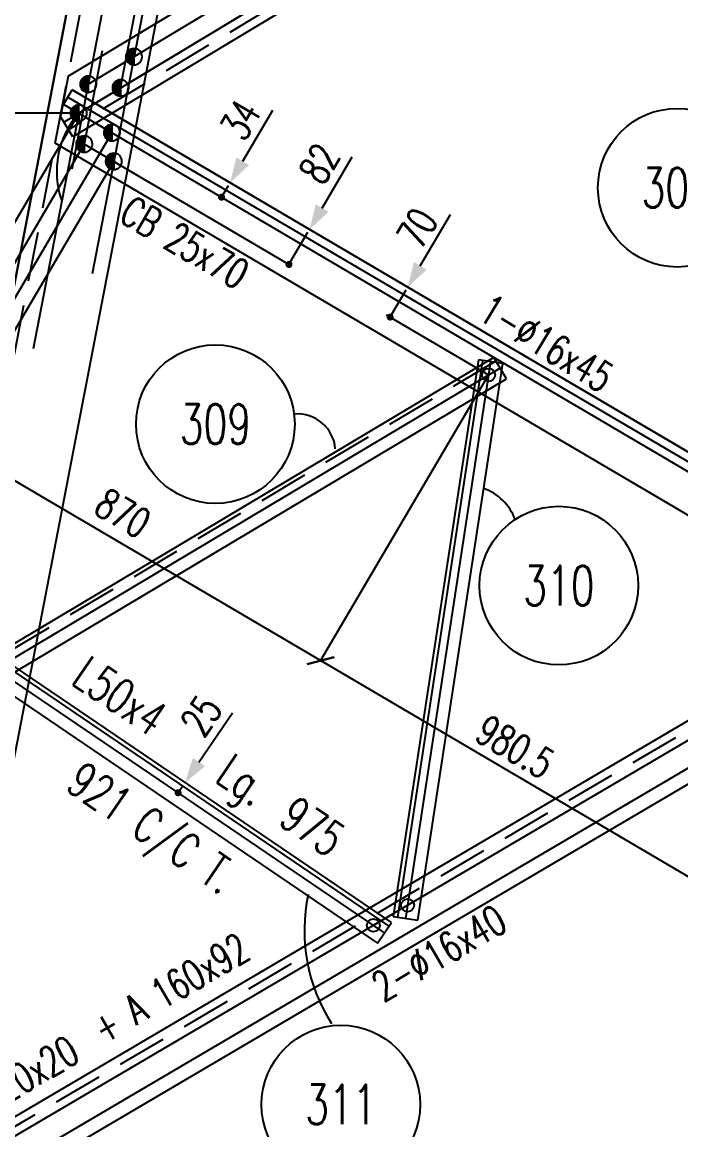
# Model space of a CAD drawing. Extents: x 512897 to 529117, y 6597 to 18077.
# Drawn here: x 515183 to 516512, y 13292 to 15526 of the extents above; entities that cross this region are included whole.
import ezdxf
from ezdxf.enums import TextEntityAlignment as Align

# ---------------------------------------------------------------- set-up
doc = ezdxf.new("R2010")
doc.units = 0
doc.header["$LTSCALE"] = 200
doc.header["$MEASUREMENT"] = 0
doc.linetypes.add('DASHED', pattern=[0.75, 0.5, -0.25])
doc.layers.get('0').update_dxf_attribs({"linetype": 'CONTINUOUS'})
for name, color, linetype in [('ASSI', 6, 'CONTINUOUS'), ('BOLLINI_1', 7, 'CONTINUOUS'), ('FORI', 2, 'CONTINUOUS'), ('LINEA_ANG', 2, 'CONTINUOUS'), ('LS', 7, 'CONTINUOUS'), ('QT_MAL', 7, 'CONTINUOUS'), ('QT_MPR', 7, 'CONTINUOUS'), ('TRAT-Y', 7, 'DASHED')]:
    doc.layers.add(name, color=color, linetype=linetype)
doc.styles.add('QUOTE', font='ROMANS8.SHX', dxfattribs={"width": 0.7})
doc.styles.add('RQL', font='ROMANS8.SHX', dxfattribs={"width": 0.7})
doc.styles.add('RS', font='ROMANS8.shx', dxfattribs={"width": 0.7})
doc.styles.get("Standard").update_dxf_attribs({"font": 'ROMANS8.SHX', "width": 0.7})
doc.dimstyles.new('FRECCE1', dxfattribs={"dimtxt": 60, "dimasz": 6.66, "dimexe": 0, "dimexo": 0, "dimgap": 1, "dimtad": 1, "dimzin": 0, "dimdsep": 46, "dimtxsty": 'RS', "dimblk1": 'QUOTP', "dimblk2": 'QUOTF', "dimsah": 1, "dimcen": 0, "dimclrd": 2, "dimclre": 2, "dimclrt": 7, "dimadec": 0, "dimazin": 0, "dimtfac": 1, "dimtix": 1, "dimtmove": 2, "dimatfit": 3, "dimldrblk": 'QUOTP', "dimfxl": 1, "dimtolj": 1, "dimtzin": 0, "dimarcsym": 0})
doc.dimstyles.new('TRATTO', dxfattribs={"dimscale": 0, "dimtxt": 60, "dimasz": 40, "dimexe": 0, "dimexo": 0, "dimgap": 5, "dimtad": 1, "dimrnd": 0.5, "dimdsep": 46, "dimtxsty": 'RS', "dimblk1": 'OBLIQUE', "dimblk2": 'OBLIQUE', "dimsah": 1, "dimcen": 0.09, "dimclrd": 2, "dimclre": 2, "dimclrt": 7, "dimadec": 0, "dimazin": 0, "dimtfac": 1, "dimtix": 1, "dimtmove": 2, "dimatfit": 3, "dimfxl": 1, "dimtolj": 1, "dimtzin": 0, "dimarcsym": 0})

# ---------------------------------------------------------------- blocks, each defined once
blk = doc.blocks.new('ASSE98')
blk.add_line((0, 0), (1, 0))
at = {"color": 7, "style": 'QUOTE', "width": 0.5, "flags": 1}
for tag, p in [('TI', (1.38308, 6.82731)), ('DI_S', (1.38308, 6.42178)), ('D_S', (1.38308, 6.02092)), ('E_S', (1.38308, 5.68065)), ('NFORI', (1.36454, 5.29792)), ('ALAR', (1.36349, 4.93246)), ('FAM', (1.3775, 4.54645)), ('ALA', (1.38308, 4.19257)), ('DISP2', (1.38308, 3.84971)), ('DISP1', (1.38308, 3.50686)), ('PINZAF', (1.38308, 3.164)), ('PINZAI', (1.38308, 2.82114)), ('TRP', (1.38308, 2.47829)), ('NP', (1.38308, 2.13543)), ('SV', (1.38308, 1.79257)), ('PESO', (1.38308, 1.44971)), ('QUA', (1.38308, 1.10686)), ('LUN', (1.38308, 0.764)), ('PROF', (1.38308, 0.42114)), ('POS', (1.38308, 0.07829))]:
    blk.add_attdef(tag, p, '', height=0.2, dxfattribs=at)
at = {"color": 7, "flags": 1}
for tag, p in [('LAV1', (3.07431, 6.82847)), ('LAV2', (3.07431, 6.49513)), ('LAV3', (3.07431, 6.1618)), ('LAV4', (3.07431, 5.82847)), ('LAV5', (3.07431, 5.49513)), ('LAV6', (3.07431, 5.1618)), ('LAV7', (3.07431, 4.82847)), ('LAV8', (3.07431, 4.49513)), ('LAV9', (3.07431, 4.1618)), ('LAV10', (3.07431, 3.82847))]:
    blk.add_attdef(tag, p, '', height=0.2, dxfattribs=at)
blk = doc.blocks.new('_OBLIQUE')
at = {"color": 0, "linetype": 'ByBlock'}
blk.add_line((-0.5, -0.5), (0.5, 0.5), dxfattribs=at)
blk = doc.blocks.new('*D23')
at = {"layer": 'LS', "color": 2, "lineweight": -2, "transparency": 16777216}
for p, q in [((515487.4, 16360.4), (513160, 16360.4)), ((513160, 16360.4), (513160, 13100.4)), ((514864.4, 13100.4), (513160, 13100.4))]:
    blk.add_line(p, q, dxfattribs=at)
at = {"layer": 'LS', "color": 2, "lineweight": -2, "transparency": 16777216, "xscale": 40, "yscale": 40, "zscale": 40}
for p, rotation in [((513160, 16360.4), 90), ((513160, 13100.4), 270)]:
    blk.add_blockref('_OBLIQUE', p, dxfattribs=dict(at, rotation=rotation))
at = {"layer": 'LS', "color": 7, "transparency": 16777216, "insert": (513125, 14730.4), "char_height": 60, "attachment_point": 5, "rotation": 90, "style": 'RS'}
blk.add_mtext('\\A1;3200', dxfattribs=at)
blk = doc.blocks.new('*D24')
at = {"layer": 'LS', "color": 2, "lineweight": -2, "transparency": 16777216}
for p, q in [((515645.8, 16295.4), (513550.5, 16295.4)), ((513550.5, 16295.4), (513550.5, 15342.5)), ((515296.8, 15342.5), (513550.5, 15342.5))]:
    blk.add_line(p, q, dxfattribs=at)
at = {"layer": 'LS', "color": 2, "lineweight": -2, "transparency": 16777216, "xscale": 40, "yscale": 40, "zscale": 40}
for p, rotation in [((513550.5, 16295.4), 90), ((513550.5, 15342.5), 270)]:
    blk.add_blockref('_OBLIQUE', p, dxfattribs=dict(at, rotation=rotation))
at = {"layer": 'LS', "color": 7, "transparency": 16777216, "insert": (513515.5, 15818.9), "char_height": 60, "attachment_point": 5, "rotation": 90, "style": 'RS'}
blk.add_mtext('\\A1;935', dxfattribs=at)
blk = doc.blocks.new('*D25')
at = {"layer": 'LS', "color": 2, "lineweight": -2, "transparency": 16777216}
for p, q in [((515296.8, 15342.5), (513550.5, 15342.5)), ((513550.5, 15342.5), (513550.5, 13100.4)), ((514864.4, 13100.4), (513550.5, 13100.4))]:
    blk.add_line(p, q, dxfattribs=at)
at = {"layer": 'LS', "color": 2, "lineweight": -2, "transparency": 16777216, "xscale": 40, "yscale": 40, "zscale": 40}
for p, rotation in [((513550.5, 15342.5), 90), ((513550.5, 13100.4), 270)]:
    blk.add_blockref('_OBLIQUE', p, dxfattribs=dict(at, rotation=rotation))
at = {"layer": 'LS', "color": 7, "transparency": 16777216, "insert": (513515.5, 14221.4), "char_height": 60, "attachment_point": 5, "rotation": 90, "style": 'RS'}
blk.add_mtext('\\A1;2200', dxfattribs=at)
blk = doc.blocks.new('20')
at = {"color": 0}
for p, q in [((0, 0.98), (0.02, 1)), ((0, 0.94), (0.06, 1)), ((1, -0.01), (0, 0.99)), ((0, 0.89), (0.1, 0.99)), ((0, 0.85), (0.14, 0.99)), ((0, 0.8), (0.18, 0.98)), ((0, 0.76), (0.22, 0.98)), ((0, 0.71), (0.25, 0.97)), ((0, 0.67), (0.29, 0.96)), ((1, -0.05), (0, 0.95)), ((0, 0.62), (0.32, 0.95)), ((0, 0.58), (0.36, 0.93)), ((0, 0.53), (0.39, 0.92)), ((0, 0.49), (0.42, 0.91)), ((1, -0.09), (0, 0.9)), ((0, 0.44), (0.45, 0.89)), ((0, 0.4), (0.48, 0.88)), ((0.99, -0.13), (0, 0.86)), ((0, 0.35), (0.51, 0.86)), ((0, 0.31), (0.54, 0.84)), ((0, 0.26), (0.56, 0.83)), ((0.99, -0.17), (0, 0.81)), ((0, 0.22), (0.59, 0.81)), ((0, 0.17), (0.61, 0.79)), ((0.98, -0.21), (0, 0.77)), ((0, 0.13), (0.64, 0.77)), ((0, 0.08), (0.66, 0.75)), ((0, 0.04), (0.69, 0.73)), ((0.97, -0.25), (0, 0.72)), ((0, -0.01), (0.71, 0.7)), ((0.96, -0.28), (0, 0.68)), ((0, -0.05), (0.73, 0.68)), ((0, -0.1), (0.75, 0.66)), ((0.95, -0.32), (0, 0.63)), ((0, -0.14), (0.77, 0.63)), ((0, -0.19), (0.79, 0.61)), ((0.94, -0.35), (0, 0.59)), ((0, -0.23), (0.81, 0.58)), ((0, -0.28), (0.83, 0.56)), ((0.92, -0.38), (0, 0.54)), ((0, -0.32), (0.85, 0.53)), ((0.91, -0.41), (0, 0.5)), ((0, -0.36), (0.87, 0.5)), ((0, -0.41), (0.88, 0.47)), ((0.9, -0.44), (0, 0.45)), ((0, -0.45), (0.9, 0.44)), ((0.88, -0.47), (0, 0.41)), ((0, -0.5), (0.91, 0.41)), ((0, -0.54), (0.92, 0.38)), ((0.87, -0.5), (0, 0.36)), ((0, -0.59), (0.94, 0.35)), ((0.85, -0.53), (0, 0.32)), ((0, -0.63), (0.95, 0.31)), ((0, -0.68), (0.96, 0.28)), ((0.83, -0.56), (0, 0.27)), ((0, -0.72), (0.97, 0.25)), ((0.81, -0.58), (0, 0.23)), ((0, -0.77), (0.98, 0.21)), ((0.79, -0.61), (0, 0.18)), ((0, -0.81), (0.99, 0.17)), ((0.77, -0.63), (0, 0.14)), ((0, -0.86), (0.99, 0.13)), ((0.75, -0.66), (0, 0.09)), ((0, -0.9), (1, 0.09)), ((0.73, -0.68), (0, 0.05)), ((0, -0.95), (1, 0.05)), ((0.71, -0.7), (0, 0.01)), ((0, -0.99), (1, 0.01)), ((1, 0.04), (0.04, 1)), ((1, 0.09), (0.09, 1)), ((0.99, 0.14), (0.14, 0.99)), ((0.98, 0.19), (0.19, 0.98)), ((0.97, 0.25), (0.25, 0.97)), ((0.95, 0.31), (0.31, 0.95)), ((0.92, 0.38), (0.38, 0.92)), ((0.88, 0.47), (0.47, 0.88)), ((0.81, 0.59), (0.59, 0.81)), ((0.69, -0.73), (0, -0.04)), ((0.66, -0.75), (0, -0.08)), ((0.64, -0.77), (0, -0.13)), ((0.61, -0.79), (0, -0.17)), ((0.59, -0.81), (0, -0.22)), ((0.56, -0.83), (0, -0.26)), ((0.54, -0.84), (0, -0.31)), ((0.51, -0.86), (0, -0.35)), ((0.48, -0.88), (0, -0.4)), ((0.45, -0.89), (0, -0.44)), ((0.42, -0.91), (0, -0.49)), ((0.39, -0.92), (0, -0.53)), ((0.36, -0.93), (0, -0.58)), ((0.32, -0.95), (0, -0.62)), ((0.29, -0.96), (0, -0.67)), ((0.25, -0.97), (0, -0.71)), ((0.22, -0.98), (0, -0.76)), ((0.18, -0.98), (0, -0.8)), ((0.14, -0.99), (0, -0.85)), ((0.1, -0.99), (0, -0.89)), ((0.04, -1), (1, -0.04)), ((0.09, -1), (1, -0.09)), ((0.14, -0.99), (0.99, -0.14)), ((0.19, -0.98), (0.98, -0.19)), ((0.25, -0.97), (0.97, -0.25)), ((0.31, -0.95), (0.95, -0.31)), ((0.38, -0.92), (0.92, -0.38)), ((0.47, -0.88), (0.88, -0.47)), ((0.59, -0.81), (0.81, -0.59))]:
    blk.add_line(p, q, dxfattribs=at)
blk.add_line((0, 1), (0, -1))
blk.add_circle((0, 0), 1)
blk = doc.blocks.new('16')
blk.add_circle((0, 0), 1)
blk = doc.blocks.new('QUOTP')
at = {"layer": 'ASSI', "color": 2, "const_width": 1.07}
blk.add_lwpolyline([(-0.53, 0, 1), (0.53, 0, 1)], format="xyb", close=True, dxfattribs=at)
blk = doc.blocks.new('QUOTF')
at = {"layer": 'LS', "color": 2}
blk.add_line((7.5, 0), (25.5, 0), dxfattribs=at)
blk.add_solid([(7.5, 2.25), (0, 0), (7.5, -2.25)], dxfattribs=at)
blk = doc.blocks.new('*D32')
at = {"layer": 'QT_MAL', "color": 2, "lineweight": -2, "transparency": 16777216}
for p, q in [((515928.7, 14936.9), (515957.4, 14985.8)), ((515960.8, 14991.5), (515960.8, 14991.5)), ((515925.3, 14931.2), (515925.3, 14931.2))]:
    blk.add_line(p, q, dxfattribs=at)
at = {"layer": 'QT_MAL', "color": 2, "lineweight": -2, "transparency": 16777216, "xscale": 6.66, "yscale": 6.66, "zscale": 6.66}
for name, p, rotation in [('QUOTF', (515960.8, 14991.5), 59.54796083101297), ('QUOTP', (515925.3, 14931.2), 239.547960831013)]:
    blk.add_blockref(name, p, dxfattribs=dict(at, rotation=rotation))
at = {"layer": 'QT_MAL', "color": 7, "transparency": 16777216, "insert": (515980.1, 15110.6), "char_height": 60, "attachment_point": 5, "rotation": 59.548, "style": 'RS'}
blk.add_mtext('\\A1;70', dxfattribs=at)
blk = doc.blocks.new('*D34')
at = {"layer": 'LS', "color": 2, "lineweight": -2, "transparency": 16777216}
for p, q in [((515296.8, 15342.5), (513980.1, 15342.5)), ((513980.1, 14221.4), (513980.1, 15342.5)), ((515129.5, 14221.4), (513980.1, 14221.4))]:
    blk.add_line(p, q, dxfattribs=at)
at = {"layer": 'LS', "color": 2, "lineweight": -2, "transparency": 16777216, "xscale": 40, "yscale": 40, "zscale": 40}
for p, rotation in [((513980.1, 15342.5), 90), ((513980.1, 14221.4), 270)]:
    blk.add_blockref('_OBLIQUE', p, dxfattribs=dict(at, rotation=rotation))
at = {"layer": 'LS', "color": 7, "transparency": 16777216, "insert": (513945.1, 14782), "char_height": 60, "attachment_point": 5, "rotation": 90, "style": 'RS'}
blk.add_mtext('\\A1;1100', dxfattribs=at)
blk = doc.blocks.new('*D57')
at = {"layer": 'QT_MPR', "color": 2, "lineweight": -2, "transparency": 16777216}
for p, q in [((516123.9, 14814.5), (515785, 14238.2)), ((516987.4, 14348.5), (516630.3, 13741.2)), ((516630.3, 13741.2), (515785, 14238.2))]:
    blk.add_line(p, q, dxfattribs=at)
at = {"layer": 'QT_MPR', "color": 2, "lineweight": -2, "transparency": 16777216, "xscale": 40, "yscale": 40, "zscale": 40}
for p, rotation in [((515785, 14238.2), 149.547960831013), ((516630.3, 13741.2), 329.547960831013)]:
    blk.add_blockref('_OBLIQUE', p, dxfattribs=dict(at, rotation=rotation))
at = {"layer": 'QT_MPR', "color": 7, "transparency": 16777216, "insert": (516177.4, 14064.4), "char_height": 60, "attachment_point": 5, "rotation": 329.548, "style": 'RS'}
blk.add_mtext('\\A1;980.5', dxfattribs=at)
blk = doc.blocks.new('*D58')
at = {"layer": 'QT_MPR', "color": 2, "lineweight": -2, "transparency": 16777216}
for p, q in [((515367.6, 15245.2), (515034.9, 14679.2)), ((516123.9, 14814.5), (515785, 14238.2)), ((515785, 14238.2), (515034.9, 14679.2))]:
    blk.add_line(p, q, dxfattribs=at)
at = {"layer": 'QT_MPR', "color": 2, "lineweight": -2, "transparency": 16777216, "xscale": 40, "yscale": 40, "zscale": 40}
for p, rotation in [((515034.9, 14679.2), 149.547960831013), ((515785, 14238.2), 329.547960831013)]:
    blk.add_blockref('_OBLIQUE', p, dxfattribs=dict(at, rotation=rotation))
at = {"layer": 'QT_MPR', "color": 7, "transparency": 16777216, "insert": (515386.1, 14535.5), "char_height": 60, "attachment_point": 5, "rotation": 329.548, "style": 'RS'}
blk.add_mtext('\\A1;870', dxfattribs=at)
blk = doc.blocks.new('*D59')
at = {"layer": 'QT_MPR', "color": 2, "lineweight": -2, "transparency": 16777216}
for p, q in [((515363.8, 15303), (515006.8, 14695.7)), ((515367.6, 15245.2), (515034.9, 14679.2)), ((515034.9, 14679.2), (515006.8, 14695.7))]:
    blk.add_line(p, q, dxfattribs=at)
at = {"layer": 'QT_MPR', "color": 2, "lineweight": -2, "transparency": 16777216, "xscale": 40, "yscale": 40, "zscale": 40}
for p, rotation in [((515006.8, 14695.7), 149.547960831013), ((515034.9, 14679.2), 329.547960831013)]:
    blk.add_blockref('_OBLIQUE', p, dxfattribs=dict(at, rotation=rotation))
at = {"layer": 'QT_MPR', "color": 7, "transparency": 16777216, "insert": (514997.2, 14551.9), "char_height": 60, "attachment_point": 5, "rotation": 329.548, "style": 'RS'}
blk.add_mtext('\\A1;32.5', dxfattribs=at)
blk = doc.blocks.new('*D60')
at = {"layer": 'QT_MPR', "color": 2, "lineweight": -2, "transparency": 16777216}
for p, q in [((515363.8, 15303), (515006.8, 14695.7)), ((515308.2, 15280.1), (514975.4, 14714.1)), ((515006.8, 14695.7), (514975.4, 14714.1))]:
    blk.add_line(p, q, dxfattribs=at)
at = {"layer": 'QT_MPR', "color": 2, "lineweight": -2, "transparency": 16777216, "xscale": 40, "yscale": 40, "zscale": 40}
for p, rotation in [((514975.4, 14714.1), 149.547960831013), ((515006.8, 14695.7), 329.547960831013)]:
    blk.add_blockref('_OBLIQUE', p, dxfattribs=dict(at, rotation=rotation))
at = {"layer": 'QT_MPR', "color": 7, "transparency": 16777216, "insert": (514822.5, 14651.9), "char_height": 60, "attachment_point": 5, "rotation": 329.548, "style": 'RS'}
blk.add_mtext('\\A1;36.5', dxfattribs=at)
blk = doc.blocks.new('*D61')
at = {"layer": 'QT_MPR', "color": 2, "lineweight": -2, "transparency": 16777216}
for p, q in [((515296.8, 15342.5), (514939.7, 14735.1)), ((515308.2, 15280.1), (514975.4, 14714.1)), ((514975.4, 14714.1), (514939.7, 14735.1))]:
    blk.add_line(p, q, dxfattribs=at)
at = {"layer": 'QT_MPR', "color": 2, "lineweight": -2, "transparency": 16777216, "xscale": 40, "yscale": 40, "zscale": 40}
for p, rotation in [((514939.7, 14735.1), 149.547960831013), ((514975.4, 14714.1), 329.547960831013)]:
    blk.add_blockref('_OBLIQUE', p, dxfattribs=dict(at, rotation=rotation))
at = {"layer": 'QT_MPR', "color": 7, "transparency": 16777216, "insert": (514889.3, 14808.9), "char_height": 60, "attachment_point": 5, "rotation": 329.548, "style": 'RS'}
blk.add_mtext('\\A1;41.5', dxfattribs=at)
blk = doc.blocks.new('*D62')
at = {"layer": 'QT_MAL', "color": 2, "lineweight": -2, "transparency": 16777216}
for p, q in [((515762.7, 15108), (515762.7, 15108)), ((515724.5, 15043.1), (515759.3, 15102.3)), ((515721.1, 15037.3), (515721.1, 15037.3))]:
    blk.add_line(p, q, dxfattribs=at)
at = {"layer": 'QT_MAL', "color": 2, "lineweight": -2, "transparency": 16777216, "xscale": 6.66, "yscale": 6.66, "zscale": 6.66}
for name, p, rotation in [('QUOTF', (515762.7, 15108), 59.54796083101297), ('QUOTP', (515721.1, 15037.3), 239.547960831013)]:
    blk.add_blockref(name, p, dxfattribs=dict(at, rotation=rotation))
at = {"layer": 'QT_MAL', "color": 7, "transparency": 16777216, "insert": (515782.6, 15240.7), "char_height": 60, "attachment_point": 5, "rotation": 59.548, "style": 'RS'}
blk.add_mtext('\\A1;82', dxfattribs=at)
blk = doc.blocks.new('*D63')
at = {"layer": 'QT_MAL', "color": 2, "lineweight": -2, "transparency": 16777216}
for p, q in [((515588.5, 15178.6), (515599, 15196.5)), ((515602.4, 15202.3), (515602.4, 15202.3)), ((515585.1, 15172.9), (515585.1, 15172.9))]:
    blk.add_line(p, q, dxfattribs=at)
at = {"layer": 'QT_MAL', "color": 2, "lineweight": -2, "transparency": 16777216, "xscale": 6.66, "yscale": 6.66, "zscale": 6.66}
for name, p, rotation in [('QUOTF', (515602.4, 15202.3), 59.54796083101297), ('QUOTP', (515585.1, 15172.9), 239.547960831013)]:
    blk.add_blockref(name, p, dxfattribs=dict(at, rotation=rotation))
at = {"layer": 'QT_MAL', "color": 7, "transparency": 16777216, "insert": (515623.4, 15329.1), "char_height": 60, "attachment_point": 5, "rotation": 59.548, "style": 'RS'}
blk.add_mtext('\\A1;34', dxfattribs=at)
blk = doc.blocks.new('xxx')
blk.add_circle((0, 0), 8)
at = {"color": 3, "style": 'RQL', "width": 0.7}
blk.add_attdef('POS', text='', height=4, dxfattribs=at).set_placement((0, 0), align=Align.MIDDLE)
at = {"color": 3, "style": 'RQL', "width": 0.7, "flags": 1}
blk.add_attdef('POS1', (-0.39, -5.42), '', height=2, dxfattribs=at)
at = {"style": 'RQL', "width": 0.7, "flags": 1}
blk.add_attdef('TIPO', (-0.39, -8.66), '', height=2, dxfattribs=at)
blk = doc.blocks.new('*D185')
at = {"layer": 'QT_MAL', "color": 2, "lineweight": -2, "transparency": 16777216}
for p, q in [((515501.2, 13977.2), (515507.7, 13986.8)), ((515511.5, 13992.4), (515511.5, 13992.4))]:
    blk.add_line(p, q, dxfattribs=at)
at = {"layer": 'QT_MAL', "color": 2, "lineweight": -2, "transparency": 16777216, "xscale": 6.66, "yscale": 6.66, "zscale": 6.66}
for name, p, rotation in [('QUOTF', (515511.5, 13992.4), 55.82933623926275), ('QUOTP', (515497.4, 13971.7), 235.8293362392628)]:
    blk.add_blockref(name, p, dxfattribs=dict(at, rotation=rotation))
at = {"layer": 'QT_MAL', "color": 7, "transparency": 16777216, "insert": (515544.2, 14127.1), "char_height": 60, "attachment_point": 5, "rotation": 55.8293, "style": 'RS'}
blk.add_mtext('\\A1;25', dxfattribs=at)
blk = doc.blocks.new('bull')
at = {"style": 'RS', "width": 0.7, "flags": 1}
for tag, p in [('NN', (-12.25, 0)), ('DIAMETRO', (0, -4.86)), ('SERRAGGIO', (0, -9.71)), ('LUNGHEZZA', (0, -14.57)), ('NB', (0, -19.43)), ('TIPO', (0, -24.12)), ('EL', (-0.14, -29))]:
    blk.add_attdef(tag, p, '', height=3, dxfattribs=at)
at = {"style": 'RS', "width": 0.7}
blk.add_attdef('BULLONE', (0, 0), '', height=3, dxfattribs=at)

msp = doc.modelspace()

# ---------------------------------------------------------------- linework, layer by layer
at = {"layer": 'LINEA_ANG'}
for p, q in [((514913.708, 13683.502), (515415.512, 16285.557)), ((515275.354, 15417.123), (516717.188, 16285.226)), ((515592.255, 16251.472), (515090.452, 13649.417)), ((516852.744, 16238.443), (515284.974, 15294.516)), ((515275.354, 15417.123), (515260.215, 15335.638)), ((518690.956, 15389.535), (514832.404, 13121.023)), ((515263.582, 15355.053), (515283.854, 15389.535)), ((515283.854, 15389.535), (519157.924, 13111.9)), ((515249.656, 15282.039), (515263.582, 15355.053)), ((515284.974, 15294.516), (515260.215, 15335.638)), ((514872.637, 13017.074), (518725.155, 15282.039)), ((519102.174, 13017.074), (515249.656, 15282.039)), ((516134.238, 14849.784), (515093.306, 14228.974)), ((516103.22, 14844.949), (515931.621, 13721.984)), ((515981.048, 13714.432), (516152.646, 14837.396)), ((516152.646, 14837.396), (516103.22, 14844.949)), ((516159.849, 14806.841), (516134.238, 14849.784)), ((515118.917, 14186.031), (516159.849, 14806.841)), ((515927.806, 13709.719), (515121.122, 14257.338)), ((515093.039, 14215.969), (515899.723, 13668.351)), ((515931.621, 13721.984), (515981.048, 13714.432)), ((515899.723, 13668.351), (515927.806, 13709.719))]:
    msp.add_line(p, q, dxfattribs=at)
at = {"layer": 'LINEA_ANG', "color": 2}
for p, q in [((515275.238, 15374.88), (519149.308, 13097.245)), ((516111.622, 14843.665), (515940.024, 13720.7)), ((515923.032, 13702.687), (515116.348, 14250.305))]:
    msp.add_line(p, q, dxfattribs=at)
at = {"layer": 'LS', "color": 6}
for p, q in [((516987.405, 16360.374), (515296.794, 15342.487)), ((515488.705, 16295.374), (515283.134, 15229.407)), ((515316.199, 15400.861), (516727.158, 16250.374)), ((515446.4, 15653.582), (515323.844, 15018.08)), ((515381.235, 15393.327), (515414.939, 15568.094)), ((515344.451, 15468.195), (515308.179, 15280.113)), ((518708.188, 15360.226), (514834.118, 13082.59)), ((515266.622, 15360.226), (519110.4, 13100.399)), ((515296.794, 15342.487), (515205.139, 14867.217)), ((514912.316, 13072.883), (518666.631, 15280.113)), ((515721.037, 15037.386), (515308.179, 15280.113)), ((515262.626, 15165.31), (515205.139, 14867.217)), ((515917.296, 14935.922), (516123.854, 14814.483))]:
    msp.add_line(p, q, dxfattribs=at)
for centre, radius, start, end in [((515431.355, 15224.654), 178.861, 138.791873, 199.377262), ((515738.562, 14659.437), 76.263, 4.361303, 94.578612), ((516077.917, 14485.31), 106.445, 21.117913, 70.504272), ((516099.141, 13693.833), 347.032, 167.9416, 212.740697)]:
    msp.add_arc(centre, radius, start, end, dxfattribs=at)
at = {"layer": 'TRAT-Y'}
for p, q in [((514940.22, 13678.389), (515442.023, 16280.445)), ((516843.975, 16253.007), (515276.205, 15309.08)), ((518699.572, 15374.88), (514841.02, 13106.368)), ((516138.592, 14842.484), (515097.66, 14221.673))]:
    msp.add_line(p, q, dxfattribs=at)

# ---------------------------------------------------------------- block references
at = {"layer": 'ASSI'}
for p, xscale, rotation in [((515415.512, 16285.557), 2650, 259.0845673897547), ((515266.921, 15324.501), 1830, 31.05141770263974), ((516127.933, 14841.173), 1136, 261.3119417041809)]:
    msp.add_blockref('ASSE98', p, dxfattribs=dict(at, xscale=xscale, rotation=rotation))
ref = msp.add_blockref('ASSE98', (518690.956, 15389.535), dxfattribs=dict(at, xscale=4494, rotation=210.4520391689871))
ref.add_attrib('LAV1', 'M  20x20', (515065.61, 13293.212), dxfattribs={"layer": '0', "color": 7, "height": 60, "rotation": 30.452039, "width": 0.7})
ref.add_attrib('LAV2', '+ A 160x92', (515347.9, 13463.662), dxfattribs={"layer": '0', "color": 254, "height": 60, "rotation": 30.452039, "width": 0.7})
ref = msp.add_blockref('ASSE98', (519157.924, 13111.9), dxfattribs=dict(at, xscale=4494, rotation=149.547960831013))
ref.add_attrib('LAV3', 'CB 25x70', (515375.045, 15126.476), dxfattribs={"layer": '0', "color": 7, "height": 60, "rotation": 329.547961, "width": 0.7})
at = {"layer": 'ASSI', "xscale": 1212, "zscale": 1212, "rotation": 210.8117966801984}
msp.add_blockref('ASSE98', (516147.043, 14828.313), dxfattribs=at)
at = {"layer": 'ASSI'}
ref = msp.add_blockref('ASSE98', (515913.764, 13689.035), dxfattribs=dict(at, xscale=975, rotation=145.8293362392627))
ref.add_attrib('PROF', 'L50x4', (515278.977, 14193.624), dxfattribs={"layer": '0', "color": 2, "height": 70, "rotation": 325.829336, "style": 'QUOTE', "width": 0.7})
ref.add_attrib('LUN', '975', (515696.688, 13910.061), dxfattribs={"layer": '0', "color": 2, "height": 70, "rotation": 325.829336, "style": 'QUOTE', "width": 0.7})
ref.add_attrib('PESO', '921 C/C T.', (515267.276, 13979.694), dxfattribs={"layer": '0', "color": 2, "height": 70, "rotation": -34.170664, "style": 'QUOTE', "width": 0.7})
ref.add_attrib('SV', 'Lg.', (515569.163, 13996.631), dxfattribs={"layer": '0', "color": 2, "height": 70, "rotation": 325.829336, "style": 'QUOTE', "width": 0.7})
at = {"layer": 'BOLLINI_1'}
for p, xscale, yscale, zscale, values in [((516504.493, 15192.104), 19.9980000000023, 19.9980000000023, 19.9980000000023, {'POS': '306'}), ((515572.642, 14715.242), 19.9979999999523, 19.9979999999523, 19.9979999999523, {'POS': '309'}), ((516265.699, 14389.531), 19.9979999999523, 19.9979999999523, 19.9979999999523, {'POS': '310'}), ((515825.773, 13342.957), 19.9979999999523, 19.9979999999523, 19.9979999999523, {'POS': '311'})]:
    msp.add_blockref('xxx', p, dxfattribs=dict(at, xscale=xscale, yscale=yscale, zscale=zscale)).add_auto_attribs(values)
at = {"layer": 'FORI', "xscale": -16.5, "yscale": 16.5, "zscale": 16.5}
for p in [(515408.364, 15456.352), (515381.235, 15393.327), (515363.815, 15303), (515308.179, 15280.113), (515367.636, 15245.157)]:
    msp.add_blockref('20', p, dxfattribs=at)
at = {"layer": 'FORI'}
for name, p, xscale, yscale, zscale, rotation in [('20', (515316.199, 15400.861), -16.5, 16.5, 16.5, 359.8758453869999), ('20', (515296.794, 15342.487), -16.5, 16.5, 16.5, 1.525743386999956), ('16', (516123.854, 14814.483), 13, 13, 13, 0.2047279859999675), ('16', (515960.39, 13744.745), 13, 13, 13, 0.2047279859999675), ('16', (515891.425, 13704.2), 13, 13, 13, 359.719592787)]:
    msp.add_blockref(name, p, dxfattribs=dict(at, xscale=xscale, yscale=yscale, zscale=zscale, rotation=rotation))
at = {"layer": 'LS', "color": 7, "xscale": 20, "yscale": 20, "zscale": 20}
for p, rotation, values in [((516099.606, 14928.331), 328.9401678640489, {'BULLONE': '1-%%c16x45                '}), ((515912.206, 13548.558), 30.24016933879575, {'BULLONE': '2-%%c16x40                '})]:
    msp.add_blockref('bull', p, dxfattribs=dict(at, rotation=rotation)).add_auto_attribs(values)

# ---------------------------------------------------------------- dimensions: what is measured, and where the dimension line sits
at = {"layer": 'LS'}
dim = msp.add_linear_dim(base=(513159.958, 13100.399), p1=(515487.405, 16360.374), p2=(514864.41, 13100.399), angle=90, text='3200', dimstyle='TRATTO', override={"dimscale": 1, "dimlfac": 0.981228}, dxfattribs=at)
dim.commit()
dim.dimension.update_dxf_attribs({"geometry": '*D23', "text_midpoint": (513124.958, 14730.387)})
for base, p1, p2, picture, middle in [((513550.478, 15342.487), (515645.784, 16295.374), (515296.794, 15342.487), '*D24', (513515.478, 15818.931)), ((513550.478, 13100.399), (515296.794, 15342.487), (514864.41, 13100.399), '*D25', (513515.478, 14221.443)), ((513980.109, 15342.487), (515129.487, 14221.443), (515296.794, 15342.487), '*D34', (513945.109, 14781.965))]:
    dim = msp.add_linear_dim(base=base, p1=p1, p2=p2, angle=90, dimstyle='TRATTO', override={"dimscale": 1, "dimlfac": 0.981228}, dxfattribs=at)
    dim.commit()
    dim.dimension.update_dxf_attribs({"geometry": picture, "text_midpoint": middle})
at = {"layer": 'QT_MAL'}
for base, p1, p2, angle, text, picture, middle in [((515602.375, 15202.271), (515585.106, 15172.899), (515602.375, 15202.271), 59.547961, '34', '*D63', (515623.419, 15329.084)), ((515762.662, 15108.035), (515721.103, 15037.347), (515762.662, 15108.035), 59.547961, '82', '*D62', (515782.645, 15240.668)), ((515960.798, 14991.548), (515925.321, 14931.204), (515960.798, 14991.548), 59.547961, '70', '*D32', (515980.067, 15110.556)), ((515511.463, 13992.354), (515497.421, 13971.67), (515511.463, 13992.354), 55.829336, '25', '*D185', (515544.182, 14127.095))]:
    dim = msp.add_linear_dim(base=base, p1=p1, p2=p2, angle=angle, text=text, dimstyle='FRECCE1', dxfattribs=at)
    dim.commit()
    dim.dimension.update_dxf_attribs({"geometry": picture, "text_midpoint": middle, "dimtype": 160})
at = {"layer": 'QT_MPR'}
for base, p1, p2, text, picture, middle in [((514939.724, 14735.141), (515308.179, 15280.113), (515296.794, 15342.487), '41.5', '*D61', (514889.253, 14808.875)), ((514975.436, 14714.145), (515363.815, 15303), (515308.179, 15280.113), '36.5', '*D60', (514822.473, 14651.915)), ((515006.782, 14695.716), (515367.636, 15245.157), (515363.815, 15303), '32.5', '*D59', (514997.204, 14551.907)), ((515034.893, 14679.189), (516123.854, 14814.483), (515367.636, 15245.157), '870', '*D58', (515386.056, 14535.546)), ((515785.03, 14238.17), (516987.405, 14348.546), (516123.854, 14814.483), '980.5', '*D57', (516177.448, 14064.421))]:
    dim = msp.add_linear_dim(base=base, p1=p1, p2=p2, angle=329.547961, text=text, dimstyle='TRATTO', override={"dimscale": 1}, dxfattribs=at)
    dim.commit()
    dim.dimension.update_dxf_attribs({"geometry": picture, "text_midpoint": middle, "dimtype": 160})

doc.saveas('drawing.dxf')
